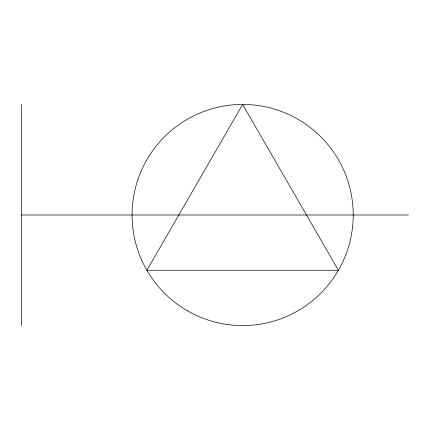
<?xml version="1.0" encoding="UTF-8"?>
<svg xmlns="http://www.w3.org/2000/svg" width="430" height="430" viewBox="0 0 430 430"><rect width="100%" height="100%" fill="white"/><g stroke="black" fill="none" stroke-linecap="round" stroke-linejoin="round"><path stroke-width="0.64" d="M21.5 215L408.5 215M21.5 104.431L21.5 325.569M242.644 104.431L146.883 270.287L338.399 270.287L242.644 104.431M187.356 310.756A110.569 110.569 0 0 0 353.213 215A110.569 110.569 0 0 0 187.356 119.244A110.569 110.569 0 0 0 187.356 310.756"/></g></svg>
